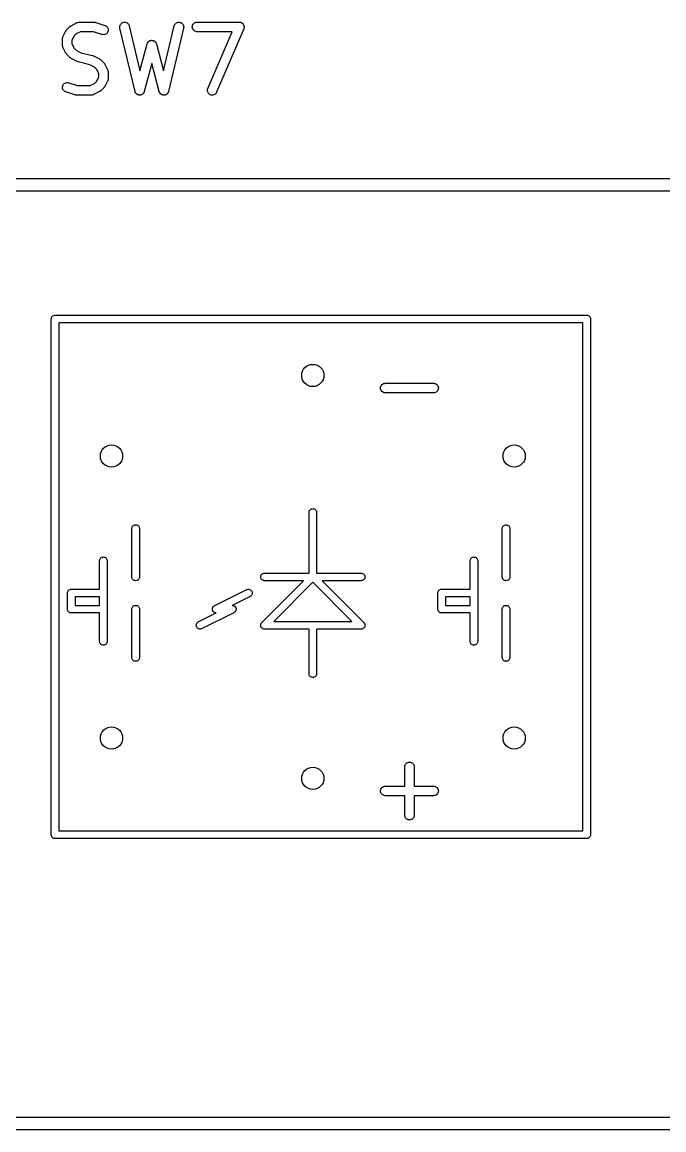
# Model space of a CAD drawing. Extents: x 17 to 176, y -177 to -9.
# Drawn here: x 71.46 to 81.58, y -176.63 to -159.17 of the extents above; entities that cross this region are included whole.
import ezdxf

# ---------------------------------------------------------------- set-up
doc = ezdxf.new("R2010")
doc.units = 0
doc.layers.add('BLACK', color=7, linetype='CONTINUOUS')

msp = doc.modelspace()

# ---------------------------------------------------------------- linework, layer by layer
at = {"layer": 'BLACK', "linetype": 'CONTINUOUS'}
for p, q in [((72.2304, -159.229), (72.3256, -159.181)), ((72.3256, -159.181), (72.3265, -159.181)), ((72.3265, -159.181), (72.3286, -159.18)), ((72.3286, -159.18), (72.3306, -159.179)), ((72.3306, -159.179), (72.3355, -159.178)), ((72.3355, -159.178), (72.3403, -159.176)), ((72.3403, -159.176), (72.3425, -159.175)), ((72.3425, -159.175), (72.3446, -159.175)), ((72.3446, -159.175), (72.3497, -159.174)), ((72.3497, -159.174), (72.3547, -159.174)), ((72.3547, -159.174), (72.3569, -159.174)), ((72.3569, -159.174), (72.3591, -159.173)), ((72.3591, -159.173), (72.5972, -159.173)), ((72.5972, -159.173), (72.5983, -159.173)), ((72.5983, -159.173), (72.6025, -159.174)), ((72.6025, -159.174), (72.6067, -159.174)), ((72.6067, -159.174), (72.6097, -159.175)), ((72.6097, -159.175), (72.6128, -159.175)), ((72.6128, -159.175), (72.6168, -159.176)), ((72.6168, -159.176), (72.621, -159.177)), ((72.621, -159.177), (72.7638, -159.225)), ((73.01, -159.208), (73.0189, -159.197)), ((73.0189, -159.197), (73.03, -159.187)), ((73.03, -159.187), (73.0427, -159.18)), ((73.0427, -159.18), (73.0566, -159.175)), ((73.0566, -159.175), (73.0711, -159.173)), ((73.0711, -159.173), (73.0857, -159.174)), ((73.0857, -159.174), (73.0998, -159.178)), ((73.0998, -159.178), (73.113, -159.185)), ((73.113, -159.185), (73.1246, -159.194)), ((73.1246, -159.194), (73.1343, -159.205)), ((73.1343, -159.205), (73.1416, -159.217)), ((73.8628, -159.216), (73.8704, -159.204)), ((73.8704, -159.204), (73.8802, -159.193)), ((73.8802, -159.193), (73.8919, -159.184)), ((73.8919, -159.184), (73.9052, -159.178)), ((73.9052, -159.178), (73.9193, -159.174)), ((73.9193, -159.174), (73.934, -159.173)), ((73.934, -159.173), (73.9485, -159.176)), ((73.9485, -159.176), (73.9623, -159.18)), ((73.9623, -159.18), (73.9749, -159.188)), ((73.9749, -159.188), (73.9858, -159.198)), ((73.9858, -159.198), (73.9946, -159.209)), ((74.1471, -159.219), (74.1541, -159.206)), ((74.1541, -159.206), (74.1634, -159.195)), ((74.1634, -159.195), (74.1748, -159.186)), ((74.1748, -159.186), (74.1877, -159.179)), ((74.1877, -159.179), (74.2017, -159.175)), ((74.2017, -159.175), (74.2163, -159.173)), ((74.2163, -159.173), (74.883, -159.173)), ((74.883, -159.173), (74.884, -159.173)), ((74.884, -159.173), (74.8843, -159.173)), ((74.8843, -159.173), (74.8845, -159.173)), ((74.8845, -159.173), (74.8916, -159.174)), ((74.8916, -159.174), (74.8985, -159.175)), ((74.8985, -159.175), (74.8988, -159.175)), ((74.8988, -159.175), (74.8991, -159.175)), ((74.8991, -159.175), (74.9059, -159.177)), ((74.9059, -159.177), (74.9125, -159.179)), ((74.9125, -159.179), (74.9127, -159.18)), ((74.9127, -159.18), (74.913, -159.18)), ((74.913, -159.18), (74.9191, -159.183)), ((74.9191, -159.183), (74.9253, -159.186)), ((74.9253, -159.186), (74.9255, -159.187)), ((74.9255, -159.187), (74.9258, -159.187)), ((74.9258, -159.187), (74.9311, -159.191)), ((74.9311, -159.191), (74.9365, -159.196)), ((74.9365, -159.196), (74.9367, -159.196)), ((74.9367, -159.196), (74.9369, -159.196)), ((74.9369, -159.196), (74.9413, -159.202)), ((74.9413, -159.202), (74.9457, -159.207)), ((74.9457, -159.207), (74.9458, -159.208)), ((72.1016, -159.405), (72.1492, -159.31)), ((72.1492, -159.31), (72.1497, -159.309)), ((72.1497, -159.309), (72.152, -159.306)), ((72.152, -159.306), (72.154, -159.302)), ((72.154, -159.302), (72.1559, -159.299)), ((72.1559, -159.299), (72.1576, -159.297)), ((72.1576, -159.297), (72.1606, -159.294)), ((72.1606, -159.294), (72.1633, -159.291)), ((72.1633, -159.291), (72.2109, -159.243)), ((72.2109, -159.243), (72.2116, -159.242)), ((72.2116, -159.242), (72.2149, -159.24)), ((72.2149, -159.24), (72.218, -159.237)), ((72.218, -159.237), (72.2206, -159.235)), ((72.2206, -159.235), (72.2231, -159.233)), ((72.2231, -159.233), (72.2268, -159.231)), ((72.2268, -159.231), (72.2304, -159.229)), ((72.3083, -159.358), (72.2779, -159.388)), ((72.3768, -159.323), (72.3083, -159.358)), ((72.5851, -159.323), (72.3768, -159.323)), ((72.7164, -159.367), (72.5851, -159.323)), ((72.7306, -159.37), (72.7164, -159.367)), ((72.7453, -159.371), (72.7306, -159.37)), ((72.7597, -159.368), (72.7453, -159.371)), ((72.7734, -159.363), (72.7597, -159.368)), ((72.7638, -159.225), (72.7648, -159.225)), ((72.7648, -159.225), (72.7781, -159.231)), ((72.7858, -159.355), (72.7734, -159.363)), ((72.7781, -159.231), (72.7899, -159.24)), ((72.7965, -159.345), (72.7858, -159.355)), ((72.7899, -159.24), (72.7999, -159.251)), ((72.805, -159.334), (72.7965, -159.345)), ((72.7999, -159.251), (72.8075, -159.263)), ((72.8111, -159.32), (72.805, -159.334)), ((72.8075, -159.263), (72.8126, -159.277)), ((72.8144, -159.306), (72.8111, -159.32)), ((72.8126, -159.277), (72.8149, -159.291)), ((72.8149, -159.291), (72.8144, -159.306)), ((72.9984, -159.25), (72.9995, -159.236)), ((73.0002, -159.265), (72.9984, -159.25)), ((72.9995, -159.236), (73.0034, -159.221)), ((73.0005, -159.266), (73.0002, -159.265)), ((73.2386, -160.266), (73.0005, -159.266)), ((73.0034, -159.221), (73.01, -159.208)), ((73.1416, -159.217), (73.1464, -159.231)), ((73.1464, -159.231), (73.3156, -159.942)), ((73.6884, -159.942), (73.8576, -159.231)), ((74.0035, -159.266), (73.7654, -160.266)), ((73.8576, -159.231), (73.8579, -159.23)), ((73.8579, -159.23), (73.8628, -159.216)), ((73.9946, -159.209), (74.001, -159.222)), ((74.001, -159.222), (74.0046, -159.237)), ((74.0055, -159.251), (74.0035, -159.266)), ((74.0046, -159.237), (74.0055, -159.251)), ((74.1413, -159.248), (74.1428, -159.233)), ((74.1426, -159.262), (74.1413, -159.248)), ((74.1467, -159.276), (74.1426, -159.262)), ((74.1428, -159.233), (74.1471, -159.219)), ((74.1535, -159.289), (74.1467, -159.276)), ((74.1627, -159.301), (74.1535, -159.289)), ((74.1739, -159.31), (74.1627, -159.301)), ((74.1867, -159.317), (74.1739, -159.31)), ((74.2007, -159.322), (74.1867, -159.317)), ((74.2152, -159.323), (74.2007, -159.322)), ((74.2163, -159.323), (74.2152, -159.323)), ((74.7692, -159.323), (74.2163, -159.323)), ((74.3854, -160.219), (74.7692, -159.323)), ((74.9519, -159.278), (74.5233, -160.278)), ((74.9458, -159.208), (74.946, -159.208)), ((74.946, -159.208), (74.9493, -159.214)), ((74.9493, -159.214), (74.9525, -159.22)), ((74.952, -159.278), (74.9519, -159.278)), ((74.9521, -159.277), (74.952, -159.278)), ((74.9542, -159.271), (74.9521, -159.277)), ((74.9525, -159.22), (74.9526, -159.221)), ((74.9526, -159.221), (74.9527, -159.221)), ((74.9527, -159.221), (74.9546, -159.228)), ((74.9563, -159.264), (74.9542, -159.271)), ((74.9546, -159.228), (74.9566, -159.234)), ((74.9564, -159.263), (74.9563, -159.264)), ((74.9563, -159.264), (74.9563, -159.264)), ((74.9572, -159.257), (74.9564, -159.263)), ((74.9566, -159.234), (74.9566, -159.235)), ((74.9566, -159.235), (74.9567, -159.235)), ((74.9567, -159.235), (74.9573, -159.242)), ((74.9579, -159.249), (74.9572, -159.257)), ((74.9573, -159.242), (74.9579, -159.249)), ((74.9579, -159.249), (74.9579, -159.249)), ((74.9579, -159.249), (74.9579, -159.249)), ((72.0937, -159.438), (72.0939, -159.436)), ((72.0937, -159.439), (72.0937, -159.438)), ((72.0937, -159.534), (72.0937, -159.439)), ((72.0939, -159.536), (72.0937, -159.534)), ((72.0938, -159.538), (72.0939, -159.536)), ((72.0946, -159.544), (72.0938, -159.538)), ((72.0939, -159.433), (72.0947, -159.428)), ((72.0939, -159.436), (72.0939, -159.433)), ((72.0951, -159.549), (72.0946, -159.544)), ((72.0947, -159.428), (72.0953, -159.423)), ((72.0957, -159.551), (72.0951, -159.549)), ((72.0953, -159.423), (72.096, -159.421)), ((72.0961, -159.553), (72.0957, -159.551)), ((72.096, -159.421), (72.0963, -159.419)), ((72.0978, -159.558), (72.0961, -159.553)), ((72.0963, -159.419), (72.0982, -159.414)), ((72.0982, -159.414), (72.0997, -159.409)), ((72.0997, -159.409), (72.1008, -159.407)), ((72.1008, -159.407), (72.1016, -159.405)), ((72.2779, -159.388), (72.2437, -159.457)), ((72.2437, -159.457), (72.2437, -159.516)), ((72.2437, -159.516), (72.2779, -159.585)), ((73.3156, -159.942), (73.4295, -159.515)), ((73.4295, -159.515), (73.4298, -159.514)), ((73.4298, -159.514), (73.4307, -159.511)), ((73.4307, -159.511), (73.4313, -159.509)), ((73.4313, -159.509), (73.4334, -159.505)), ((73.4334, -159.505), (73.4351, -159.5)), ((73.4351, -159.5), (73.4365, -159.498)), ((73.4365, -159.498), (73.4375, -159.496)), ((73.4375, -159.496), (73.4404, -159.492)), ((73.4404, -159.492), (73.443, -159.488)), ((73.443, -159.488), (73.4447, -159.486)), ((73.4447, -159.486), (73.4461, -159.484)), ((73.4461, -159.484), (73.4497, -159.481)), ((73.4497, -159.481), (73.4531, -159.477)), ((73.4531, -159.477), (73.4551, -159.476)), ((73.4551, -159.476), (73.4569, -159.474)), ((73.4569, -159.474), (73.4611, -159.472)), ((73.4611, -159.472), (73.4651, -159.469)), ((73.4651, -159.469), (73.4673, -159.468)), ((73.4673, -159.468), (73.4694, -159.467)), ((73.4694, -159.467), (73.474, -159.465)), ((73.474, -159.465), (73.4785, -159.463)), ((73.4785, -159.463), (73.4809, -159.462)), ((73.4809, -159.462), (73.4832, -159.461)), ((73.4832, -159.461), (73.488, -159.461)), ((73.488, -159.461), (73.4928, -159.46)), ((73.4928, -159.46), (73.4952, -159.46)), ((73.4952, -159.46), (73.4976, -159.459)), ((73.4976, -159.459), (73.5025, -159.459)), ((73.5025, -159.459), (73.5074, -159.459)), ((73.5074, -159.459), (73.5098, -159.46)), ((73.5098, -159.46), (73.5123, -159.46)), ((73.5123, -159.46), (73.517, -159.461)), ((73.517, -159.461), (73.5218, -159.462)), ((73.5218, -159.462), (73.5241, -159.463)), ((73.5241, -159.463), (73.5265, -159.463)), ((73.5265, -159.463), (73.5309, -159.465)), ((73.5309, -159.465), (73.5355, -159.467)), ((73.5355, -159.467), (73.5376, -159.468)), ((73.5376, -159.468), (73.5398, -159.469)), ((73.5398, -159.469), (73.5438, -159.472)), ((73.5438, -159.472), (73.5479, -159.475)), ((73.5479, -159.475), (73.5497, -159.476)), ((73.5497, -159.476), (73.5517, -159.478)), ((73.5517, -159.478), (73.555, -159.481)), ((73.555, -159.481), (73.5585, -159.485)), ((73.5585, -159.485), (73.56, -159.487)), ((73.56, -159.487), (73.5616, -159.489)), ((73.5616, -159.489), (73.5642, -159.493)), ((73.5642, -159.493), (73.567, -159.497)), ((73.567, -159.497), (73.568, -159.499)), ((73.568, -159.499), (73.5693, -159.501)), ((73.5693, -159.501), (73.571, -159.506)), ((73.571, -159.506), (73.5731, -159.51)), ((73.5731, -159.51), (73.5736, -159.512)), ((73.5736, -159.512), (73.5745, -159.515)), ((73.5745, -159.515), (73.6884, -159.942)), ((72.0993, -159.563), (72.0978, -159.558)), ((72.1004, -159.565), (72.0993, -159.563)), ((72.1011, -159.567), (72.1004, -159.565)), ((72.1016, -159.568), (72.1011, -159.567)), ((72.1492, -159.663), (72.1016, -159.568)), ((72.1514, -159.666), (72.1492, -159.663)), ((72.1534, -159.67), (72.1514, -159.666)), ((72.1553, -159.673), (72.1534, -159.67)), ((72.157, -159.675), (72.1553, -159.673)), ((72.1599, -159.678), (72.157, -159.675)), ((72.1625, -159.682), (72.1599, -159.678)), ((72.1633, -159.682), (72.1625, -159.682)), ((72.2109, -159.73), (72.1633, -159.682)), ((72.2141, -159.733), (72.2109, -159.73)), ((72.2779, -159.585), (72.3083, -159.615)), ((72.3083, -159.615), (72.3853, -159.654)), ((72.3853, -159.654), (72.5678, -159.699)), ((72.5678, -159.699), (72.5688, -159.7)), ((72.5688, -159.7), (72.5691, -159.7)), ((72.5691, -159.7), (72.5695, -159.7)), ((72.5695, -159.7), (72.576, -159.702)), ((72.576, -159.702), (72.5825, -159.705)), ((72.5825, -159.705), (72.5828, -159.705)), ((72.5828, -159.705), (72.5832, -159.705)), ((72.5832, -159.705), (72.6784, -159.753)), ((72.2171, -159.736), (72.2141, -159.733)), ((72.2198, -159.737), (72.2171, -159.736)), ((72.2222, -159.739), (72.2198, -159.737)), ((72.2259, -159.741), (72.2222, -159.739)), ((72.2294, -159.744), (72.2259, -159.741)), ((72.2304, -159.744), (72.2294, -159.744)), ((72.3256, -159.792), (72.2304, -159.744)), ((72.3259, -159.792), (72.3256, -159.792)), ((72.3262, -159.792), (72.3259, -159.792)), ((72.3327, -159.794), (72.3262, -159.792)), ((72.3393, -159.797), (72.3327, -159.794)), ((72.3396, -159.797), (72.3393, -159.797)), ((72.3399, -159.797), (72.3396, -159.797)), ((72.341, -159.797), (72.3399, -159.797)), ((72.5234, -159.843), (72.341, -159.797)), ((72.6004, -159.881), (72.5234, -159.843)), ((72.6308, -159.912), (72.6004, -159.881)), ((72.6784, -159.753), (72.6793, -159.753)), ((72.6793, -159.753), (72.6829, -159.755)), ((72.6829, -159.755), (72.6866, -159.757)), ((72.6866, -159.757), (72.689, -159.759)), ((72.689, -159.759), (72.6916, -159.761)), ((72.6916, -159.761), (72.6946, -159.764)), ((72.6946, -159.764), (72.6979, -159.767)), ((72.6979, -159.767), (72.7455, -159.814)), ((72.7455, -159.814), (72.7462, -159.815)), ((72.7462, -159.815), (72.7489, -159.818)), ((72.7489, -159.818), (72.7518, -159.821)), ((72.7518, -159.821), (72.7534, -159.824)), ((72.7534, -159.824), (72.7554, -159.827)), ((72.7554, -159.827), (72.7573, -159.83)), ((72.7573, -159.83), (72.7596, -159.834)), ((72.7596, -159.834), (72.8072, -159.929)), ((73.502, -159.825), (73.384, -160.268)), ((73.62, -160.268), (73.502, -159.825)), ((72.6651, -159.98), (72.6308, -159.912)), ((72.6308, -160.109), (72.6651, -160.04)), ((72.6651, -160.04), (72.6651, -159.98)), ((72.8072, -159.929), (72.8076, -159.93)), ((72.8076, -159.93), (72.8084, -159.932)), ((72.8084, -159.932), (72.8094, -159.934)), ((72.8094, -159.934), (72.8109, -159.939)), ((72.8124, -160.078), (72.8106, -160.083)), ((72.8109, -159.939), (72.8127, -159.944)), ((72.8128, -160.076), (72.8124, -160.078)), ((72.8127, -159.944), (72.813, -159.946)), ((72.8135, -160.073), (72.8128, -160.076)), ((72.813, -159.946), (72.8137, -159.948)), ((72.814, -160.068), (72.8135, -160.073)), ((72.8137, -159.948), (72.8142, -159.953)), ((72.8149, -160.063), (72.814, -160.068)), ((72.8142, -159.953), (72.815, -159.958)), ((72.8151, -160.059), (72.8148, -160.061)), ((72.8148, -160.061), (72.8149, -160.063)), ((72.815, -159.958), (72.8149, -159.96)), ((72.8149, -159.96), (72.8151, -159.963)), ((72.8151, -159.963), (72.8151, -160.058)), ((72.8151, -160.058), (72.8151, -160.059)), ((72.0938, -160.205), (72.0943, -160.191)), ((72.0961, -160.22), (72.0938, -160.205)), ((72.0943, -160.191), (72.0977, -160.177)), ((72.1012, -160.234), (72.0961, -160.22)), ((72.0977, -160.177), (72.1037, -160.163)), ((72.1089, -160.246), (72.1012, -160.234)), ((72.1037, -160.163), (72.1123, -160.151)), ((72.1188, -160.257), (72.1089, -160.246)), ((72.1123, -160.151), (72.1229, -160.141)), ((72.1229, -160.141), (72.1354, -160.134)), ((72.1354, -160.134), (72.149, -160.128)), ((72.149, -160.128), (72.1635, -160.126)), ((72.1635, -160.126), (72.1781, -160.126)), ((72.1781, -160.126), (72.1924, -160.13)), ((72.1924, -160.13), (72.3237, -160.173)), ((72.3237, -160.173), (72.5319, -160.173)), ((72.5319, -160.173), (72.6004, -160.139)), ((72.6004, -160.139), (72.6308, -160.109)), ((72.6971, -160.255), (72.6939, -160.257)), ((72.6979, -160.254), (72.6971, -160.255)), ((72.7455, -160.206), (72.6979, -160.254)), ((72.7482, -160.203), (72.7455, -160.206)), ((72.7511, -160.2), (72.7482, -160.203)), ((72.7528, -160.197), (72.7511, -160.2)), ((72.7548, -160.195), (72.7528, -160.197)), ((72.7568, -160.191), (72.7548, -160.195)), ((72.7591, -160.188), (72.7568, -160.191)), ((72.7596, -160.187), (72.7591, -160.188)), ((72.8072, -160.091), (72.7596, -160.187)), ((72.808, -160.089), (72.8072, -160.091)), ((72.809, -160.087), (72.808, -160.089)), ((72.8106, -160.083), (72.809, -160.087)), ((74.3794, -160.247), (74.381, -160.233)), ((74.3806, -160.262), (74.3794, -160.247)), ((74.381, -160.233), (74.3854, -160.219)), ((72.1307, -160.265), (72.1188, -160.257)), ((72.144, -160.272), (72.1307, -160.265)), ((72.1449, -160.272), (72.144, -160.272)), ((72.2878, -160.32), (72.1449, -160.272)), ((72.2919, -160.32), (72.2878, -160.32)), ((72.2959, -160.322), (72.2919, -160.32)), ((72.299, -160.322), (72.2959, -160.322)), ((72.3021, -160.323), (72.299, -160.322)), ((72.3063, -160.323), (72.3021, -160.323)), ((72.3105, -160.323), (72.3063, -160.323)), ((72.3115, -160.323), (72.3105, -160.323)), ((72.5496, -160.323), (72.3115, -160.323)), ((72.5518, -160.323), (72.5496, -160.323)), ((72.554, -160.323), (72.5518, -160.323)), ((72.5591, -160.322), (72.554, -160.323)), ((72.5642, -160.322), (72.5591, -160.322)), ((72.5663, -160.321), (72.5642, -160.322)), ((72.5685, -160.321), (72.5663, -160.321)), ((72.5733, -160.319), (72.5685, -160.321)), ((72.5782, -160.318), (72.5733, -160.319)), ((72.5801, -160.317), (72.5782, -160.318)), ((72.5822, -160.316), (72.5801, -160.317)), ((72.5832, -160.315), (72.5822, -160.316)), ((72.6784, -160.268), (72.5832, -160.315)), ((72.682, -160.266), (72.6784, -160.268)), ((72.6857, -160.264), (72.682, -160.266)), ((72.6881, -160.262), (72.6857, -160.264)), ((72.6908, -160.26), (72.6881, -160.262)), ((72.6939, -160.257), (72.6908, -160.26)), ((73.2397, -160.269), (73.2386, -160.266)), ((73.2405, -160.272), (73.2397, -160.269)), ((73.2421, -160.276), (73.2405, -160.272)), ((73.2433, -160.28), (73.2421, -160.276)), ((73.2451, -160.283), (73.2433, -160.28)), ((73.2465, -160.286), (73.2451, -160.283)), ((73.2487, -160.289), (73.2465, -160.286)), ((73.2507, -160.292), (73.2487, -160.289)), ((73.253, -160.295), (73.2507, -160.292)), ((73.255, -160.298), (73.253, -160.295)), ((73.2578, -160.3), (73.255, -160.298)), ((73.2604, -160.303), (73.2578, -160.3)), ((73.2631, -160.305), (73.2604, -160.303)), ((73.2656, -160.308), (73.2631, -160.305)), ((73.2689, -160.31), (73.2656, -160.308)), ((73.272, -160.312), (73.2689, -160.31)), ((73.2751, -160.314), (73.272, -160.312)), ((73.278, -160.315), (73.2751, -160.314)), ((73.2816, -160.317), (73.278, -160.315)), ((73.2851, -160.319), (73.2816, -160.317)), ((73.2885, -160.319), (73.2851, -160.319)), ((73.2917, -160.321), (73.2885, -160.319)), ((73.2955, -160.321), (73.2917, -160.321)), ((73.2993, -160.322), (73.2955, -160.321)), ((73.3027, -160.323), (73.2993, -160.322)), ((73.3061, -160.323), (73.3027, -160.323)), ((73.31, -160.323), (73.3061, -160.323)), ((73.3139, -160.323), (73.31, -160.323)), ((73.3173, -160.323), (73.3139, -160.323)), ((73.3208, -160.323), (73.3173, -160.323)), ((73.3245, -160.322), (73.3208, -160.323)), ((73.3284, -160.321), (73.3245, -160.322)), ((73.3317, -160.32), (73.3284, -160.321)), ((73.335, -160.32), (73.3317, -160.32)), ((73.3386, -160.318), (73.335, -160.32)), ((73.3423, -160.317), (73.3386, -160.318)), ((73.3453, -160.315), (73.3423, -160.317)), ((73.3484, -160.314), (73.3453, -160.315)), ((73.3516, -160.311), (73.3484, -160.314)), ((73.355, -160.31), (73.3516, -160.311)), ((73.3576, -160.307), (73.355, -160.31)), ((73.3604, -160.305), (73.3576, -160.307)), ((73.3631, -160.302), (73.3604, -160.305)), ((73.366, -160.3), (73.3631, -160.302)), ((73.3681, -160.297), (73.366, -160.3)), ((73.3705, -160.295), (73.3681, -160.297)), ((73.3726, -160.291), (73.3705, -160.295)), ((73.375, -160.288), (73.3726, -160.291)), ((73.3765, -160.285), (73.375, -160.288)), ((73.3784, -160.282), (73.3765, -160.285)), ((73.3798, -160.279), (73.3784, -160.282)), ((73.3815, -160.275), (73.3798, -160.279)), ((73.3825, -160.272), (73.3815, -160.275)), ((73.3837, -160.269), (73.3825, -160.272)), ((73.384, -160.268), (73.3837, -160.269)), ((73.6212, -160.271), (73.62, -160.268)), ((73.6221, -160.274), (73.6212, -160.271)), ((73.6238, -160.278), (73.6221, -160.274)), ((73.6251, -160.281), (73.6238, -160.278)), ((73.627, -160.284), (73.6251, -160.281)), ((73.6285, -160.287), (73.627, -160.284)), ((73.6308, -160.291), (73.6285, -160.287)), ((73.6328, -160.294), (73.6308, -160.291)), ((73.6352, -160.296), (73.6328, -160.294)), ((73.6373, -160.299), (73.6352, -160.296)), ((73.6402, -160.302), (73.6373, -160.299)), ((73.6428, -160.305), (73.6402, -160.302)), ((73.6456, -160.307), (73.6428, -160.305)), ((73.6482, -160.309), (73.6456, -160.307)), ((73.6515, -160.311), (73.6482, -160.309)), ((73.6547, -160.313), (73.6515, -160.311)), ((73.6578, -160.315), (73.6547, -160.313)), ((73.6608, -160.316), (73.6578, -160.315)), ((73.6644, -160.318), (73.6608, -160.316)), ((73.668, -160.319), (73.6644, -160.318)), ((73.6713, -160.32), (73.668, -160.319)), ((73.6746, -160.321), (73.6713, -160.32)), ((73.6784, -160.322), (73.6746, -160.321)), ((73.6822, -160.323), (73.6784, -160.322)), ((73.6857, -160.323), (73.6822, -160.323)), ((73.6891, -160.323), (73.6857, -160.323)), ((73.693, -160.323), (73.6891, -160.323)), ((73.6968, -160.323), (73.693, -160.323)), ((73.7002, -160.323), (73.6968, -160.323)), ((73.7037, -160.323), (73.7002, -160.323)), ((73.7075, -160.322), (73.7037, -160.323)), ((73.7113, -160.321), (73.7075, -160.322)), ((73.7146, -160.32), (73.7113, -160.321)), ((73.7179, -160.319), (73.7146, -160.32)), ((73.7214, -160.317), (73.7179, -160.319)), ((73.725, -160.316), (73.7214, -160.317)), ((73.728, -160.314), (73.725, -160.316)), ((73.7311, -160.313), (73.728, -160.314)), ((73.7342, -160.31), (73.7311, -160.313)), ((73.7375, -160.308), (73.7342, -160.31)), ((73.7401, -160.306), (73.7375, -160.308)), ((73.7429, -160.304), (73.7401, -160.306)), ((73.7455, -160.301), (73.7429, -160.304)), ((73.7483, -160.298), (73.7455, -160.301)), ((73.7504, -160.296), (73.7483, -160.298)), ((73.7527, -160.293), (73.7504, -160.296)), ((73.7547, -160.29), (73.7527, -160.293)), ((73.757, -160.287), (73.7547, -160.29)), ((73.7585, -160.283), (73.757, -160.287)), ((73.7602, -160.281), (73.7585, -160.283)), ((73.7615, -160.277), (73.7602, -160.281)), ((73.7632, -160.273), (73.7615, -160.277)), ((73.764, -160.27), (73.7632, -160.273)), ((73.7652, -160.267), (73.764, -160.27)), ((73.7654, -160.266), (73.7652, -160.267)), ((74.3846, -160.276), (74.3806, -160.262)), ((74.3913, -160.289), (74.3846, -160.276)), ((74.4004, -160.3), (74.3913, -160.289)), ((74.4116, -160.31), (74.4004, -160.3)), ((74.4244, -160.317), (74.4116, -160.31)), ((74.4383, -160.322), (74.4244, -160.317)), ((74.4528, -160.323), (74.4383, -160.322)), ((74.4674, -160.322), (74.4528, -160.323)), ((74.4815, -160.318), (74.4674, -160.322)), ((74.4946, -160.312), (74.4815, -160.318)), ((74.5061, -160.303), (74.4946, -160.312)), ((74.5157, -160.292), (74.5061, -160.303)), ((74.5229, -160.279), (74.5157, -160.292)), ((74.5233, -160.278), (74.5229, -160.279)), ((50.6066, -161.635), (142.182, -161.635)), ((142.187, -161.834), (50.5992, -161.834)), ((71.9177, -163.852), (71.9189, -163.84)), ((71.918, -163.855), (71.9177, -163.852)), ((71.918, -171.977), (71.918, -163.855)), ((71.9189, -163.84), (71.9223, -163.829)), ((71.9223, -163.829), (71.9279, -163.819)), ((71.9279, -163.819), (71.9354, -163.809)), ((71.9354, -163.809), (71.9445, -163.802)), ((71.9445, -163.802), (71.9549, -163.796)), ((71.9549, -163.796), (71.9662, -163.793)), ((71.9662, -163.793), (71.9751, -163.792)), ((71.9751, -163.792), (71.9751, -163.792)), ((71.9751, -163.792), (71.978, -163.792)), ((71.978, -163.792), (71.9809, -163.792)), ((71.9809, -163.792), (80.3571, -163.792)), ((80.3, -163.912), (72.038, -163.912)), ((72.038, -163.912), (72.038, -171.92)), ((80.3, -171.92), (80.3, -163.912)), ((80.3571, -163.792), (80.36, -163.792)), ((80.36, -163.792), (80.3629, -163.792)), ((80.3629, -163.792), (80.3629, -163.792)), ((80.3629, -163.792), (80.3718, -163.793)), ((80.3718, -163.793), (80.3831, -163.796)), ((80.3831, -163.796), (80.3935, -163.802)), ((80.3935, -163.802), (80.4026, -163.809)), ((80.4026, -163.809), (80.4101, -163.819)), ((80.4101, -163.819), (80.4157, -163.829)), ((80.4157, -163.829), (80.4191, -163.84)), ((80.4191, -163.84), (80.4203, -163.852)), ((80.4203, -163.852), (80.42, -163.855)), ((80.42, -163.855), (80.42, -171.977)), ((77.11, -164.939), (77.1116, -164.924)), ((77.1114, -164.953), (77.11, -164.939)), ((77.1155, -164.968), (77.1114, -164.953)), ((77.1116, -164.924), (77.1159, -164.91)), ((77.1223, -164.98), (77.1155, -164.968)), ((77.1159, -164.91), (77.1229, -164.897)), ((77.1229, -164.897), (77.1322, -164.886)), ((77.1322, -164.886), (77.1435, -164.877)), ((77.1435, -164.877), (77.1565, -164.87)), ((77.1565, -164.87), (77.1705, -164.866)), ((77.1705, -164.866), (77.185, -164.864)), ((77.185, -164.864), (77.947, -164.864)), ((77.947, -164.864), (77.948, -164.864)), ((77.948, -164.864), (77.9625, -164.866)), ((77.9625, -164.866), (77.9765, -164.87)), ((77.9765, -164.87), (77.9893, -164.878)), ((77.9893, -164.878), (78.0005, -164.887)), ((78.0005, -164.887), (78.0097, -164.898)), ((78.0161, -164.968), (78.0091, -164.981)), ((78.0097, -164.898), (78.0165, -164.911)), ((78.0204, -164.955), (78.0161, -164.968)), ((78.0165, -164.911), (78.0206, -164.925)), ((78.0219, -164.94), (78.0204, -164.955)), ((78.0206, -164.925), (78.0219, -164.94)), ((77.1315, -164.992), (77.1223, -164.98)), ((77.1427, -165.001), (77.1315, -164.992)), ((77.1555, -165.008), (77.1427, -165.001)), ((77.1695, -165.013), (77.1555, -165.008)), ((77.184, -165.014), (77.1695, -165.013)), ((77.185, -165.014), (77.184, -165.014)), ((77.947, -165.014), (77.185, -165.014)), ((77.9615, -165.013), (77.947, -165.014)), ((77.9755, -165.009), (77.9615, -165.013)), ((77.9885, -165.002), (77.9755, -165.009)), ((77.9998, -164.993), (77.9885, -165.002)), ((78.0091, -164.981), (77.9998, -164.993)), ((75.982, -166.897), (75.9829, -166.888)), ((75.9829, -166.888), (75.9863, -166.877)), ((75.9863, -166.877), (75.9919, -166.867)), ((75.9919, -166.867), (75.9994, -166.857)), ((75.9994, -166.857), (76.0085, -166.85)), ((76.0085, -166.85), (76.0189, -166.844)), ((76.0189, -166.844), (76.0302, -166.841)), ((76.0302, -166.841), (76.042, -166.84)), ((76.042, -166.84), (76.0538, -166.841)), ((76.0538, -166.841), (76.0651, -166.844)), ((76.0651, -166.844), (76.0755, -166.85)), ((76.0755, -166.85), (76.0846, -166.857)), ((76.0846, -166.857), (76.0921, -166.867)), ((76.0921, -166.867), (76.0977, -166.877)), ((76.0977, -166.877), (76.1011, -166.888)), ((76.1011, -166.888), (76.102, -166.897)), ((75.982, -167.856), (75.982, -166.897)), ((76.102, -166.897), (76.102, -167.856)), ((73.188, -167.151), (73.1889, -167.142)), ((73.188, -167.919), (73.188, -167.151)), ((73.1889, -167.142), (73.1923, -167.131)), ((73.1923, -167.131), (73.1979, -167.121)), ((73.1979, -167.121), (73.2054, -167.111)), ((73.2054, -167.111), (73.2145, -167.104)), ((73.2145, -167.104), (73.2249, -167.098)), ((73.2249, -167.098), (73.2362, -167.095)), ((73.2362, -167.095), (73.248, -167.094)), ((73.248, -167.094), (73.2598, -167.095)), ((73.2598, -167.095), (73.2711, -167.098)), ((73.2711, -167.098), (73.2815, -167.104)), ((73.2815, -167.104), (73.2906, -167.111)), ((73.2906, -167.111), (73.2981, -167.121)), ((73.2981, -167.121), (73.3037, -167.131)), ((73.3037, -167.131), (73.3071, -167.142)), ((73.3071, -167.142), (73.308, -167.151)), ((73.308, -167.151), (73.308, -167.919)), ((79.03, -167.151), (79.0309, -167.142)), ((79.03, -167.919), (79.03, -167.151)), ((79.0309, -167.142), (79.0343, -167.131)), ((79.0343, -167.131), (79.0399, -167.121)), ((79.0399, -167.121), (79.0474, -167.111)), ((79.0474, -167.111), (79.0565, -167.104)), ((79.0565, -167.104), (79.0669, -167.098)), ((79.0669, -167.098), (79.0782, -167.095)), ((79.0782, -167.095), (79.09, -167.094)), ((79.09, -167.094), (79.1018, -167.095)), ((79.1018, -167.095), (79.1131, -167.098)), ((79.1131, -167.098), (79.1235, -167.104)), ((79.1235, -167.104), (79.1326, -167.111)), ((79.1326, -167.111), (79.1401, -167.121)), ((79.1401, -167.121), (79.1457, -167.131)), ((79.1457, -167.131), (79.1491, -167.142)), ((79.1491, -167.142), (79.15, -167.151)), ((79.15, -167.151), (79.15, -167.919)), ((72.68, -167.659), (72.6809, -167.65)), ((72.68, -168.11), (72.68, -167.659)), ((72.6809, -167.65), (72.6843, -167.639)), ((72.6843, -167.639), (72.6899, -167.629)), ((72.6899, -167.629), (72.6974, -167.619)), ((72.6974, -167.619), (72.7065, -167.612)), ((72.7065, -167.612), (72.7169, -167.606)), ((72.7169, -167.606), (72.7282, -167.603)), ((72.7282, -167.603), (72.74, -167.602)), ((72.74, -167.602), (72.7518, -167.603)), ((72.7518, -167.603), (72.7631, -167.606)), ((72.7631, -167.606), (72.7735, -167.612)), ((72.7735, -167.612), (72.7826, -167.619)), ((72.7826, -167.619), (72.7901, -167.629)), ((72.7901, -167.629), (72.7957, -167.639)), ((72.7957, -167.639), (72.7991, -167.65)), ((72.7991, -167.65), (72.8, -167.659)), ((72.8, -167.659), (72.8, -168.167)), ((78.522, -167.659), (78.5229, -167.65)), ((78.522, -168.11), (78.522, -167.659)), ((78.5229, -167.65), (78.5263, -167.639)), ((78.5263, -167.639), (78.5319, -167.629)), ((78.5319, -167.629), (78.5394, -167.619)), ((78.5394, -167.619), (78.5485, -167.612)), ((78.5485, -167.612), (78.5589, -167.606)), ((78.5589, -167.606), (78.5702, -167.603)), ((78.5702, -167.603), (78.582, -167.602)), ((78.582, -167.602), (78.5938, -167.603)), ((78.5938, -167.603), (78.6051, -167.606)), ((78.6051, -167.606), (78.6155, -167.612)), ((78.6155, -167.612), (78.6246, -167.619)), ((78.6246, -167.619), (78.6321, -167.629)), ((78.6321, -167.629), (78.6377, -167.639)), ((78.6377, -167.639), (78.6411, -167.65)), ((78.6411, -167.65), (78.642, -167.659)), ((78.642, -167.659), (78.642, -168.167)), ((73.1889, -167.928), (73.188, -167.919)), ((73.1923, -167.939), (73.1889, -167.928)), ((73.3071, -167.928), (73.3037, -167.939)), ((73.308, -167.919), (73.3071, -167.928)), ((75.2197, -167.916), (75.2209, -167.904)), ((75.2209, -167.928), (75.2197, -167.916)), ((75.2209, -167.904), (75.2243, -167.893)), ((75.2243, -167.939), (75.2209, -167.928)), ((75.2243, -167.893), (75.2299, -167.883)), ((75.2299, -167.883), (75.2374, -167.873)), ((75.2374, -167.873), (75.2465, -167.866)), ((75.2465, -167.866), (75.2569, -167.86)), ((75.2569, -167.86), (75.2682, -167.857)), ((75.2682, -167.857), (75.2771, -167.856)), ((75.2771, -167.856), (75.982, -167.856)), ((76.102, -167.856), (76.8069, -167.856)), ((76.8069, -167.856), (76.8158, -167.857)), ((76.8158, -167.857), (76.8271, -167.86)), ((76.8271, -167.86), (76.8375, -167.866)), ((76.8375, -167.866), (76.8466, -167.873)), ((76.8466, -167.873), (76.8541, -167.883)), ((76.8541, -167.883), (76.8597, -167.893)), ((76.8597, -167.893), (76.8631, -167.904)), ((76.8631, -167.928), (76.8597, -167.939)), ((76.8631, -167.904), (76.8643, -167.916)), ((76.8643, -167.916), (76.8631, -167.928)), ((79.0309, -167.928), (79.03, -167.919)), ((79.0343, -167.939), (79.0309, -167.928)), ((79.1491, -167.928), (79.1457, -167.939)), ((79.15, -167.919), (79.1491, -167.928)), ((72.2202, -168.111), (72.2291, -168.11)), ((72.2291, -168.11), (72.2291, -168.11)), ((72.2291, -168.11), (72.232, -168.11)), ((72.232, -168.11), (72.2349, -168.11)), ((72.2349, -168.11), (72.68, -168.11)), ((73.1979, -167.949), (73.1923, -167.939)), ((73.2054, -167.959), (73.1979, -167.949)), ((73.2145, -167.966), (73.2054, -167.959)), ((73.2249, -167.972), (73.2145, -167.966)), ((73.2362, -167.975), (73.2249, -167.972)), ((73.248, -167.976), (73.2362, -167.975)), ((73.2598, -167.975), (73.248, -167.976)), ((73.2711, -167.972), (73.2598, -167.975)), ((73.2815, -167.966), (73.2711, -167.972)), ((73.2906, -167.959), (73.2815, -167.966)), ((73.2981, -167.949), (73.2906, -167.959)), ((73.3037, -167.939), (73.2981, -167.949)), ((75.0101, -168.112), (75.0217, -168.11)), ((75.0217, -168.11), (75.0335, -168.11)), ((75.0335, -168.11), (75.0451, -168.113)), ((75.2299, -167.949), (75.2243, -167.939)), ((75.2374, -167.959), (75.2299, -167.949)), ((75.2465, -167.966), (75.2374, -167.959)), ((75.2397, -168.633), (75.8971, -167.976)), ((75.2569, -167.972), (75.2465, -167.966)), ((75.2682, -167.975), (75.2569, -167.972)), ((75.2771, -167.976), (75.2682, -167.975)), ((75.8971, -167.976), (75.2771, -167.976)), ((76.042, -168.001), (75.4249, -168.618)), ((76.6591, -168.618), (76.042, -168.001)), ((76.8069, -167.976), (76.1869, -167.976)), ((76.1869, -167.976), (76.8443, -168.633)), ((76.8158, -167.975), (76.8069, -167.976)), ((76.8271, -167.972), (76.8158, -167.975)), ((76.8375, -167.966), (76.8271, -167.972)), ((76.8466, -167.959), (76.8375, -167.966)), ((76.8541, -167.949), (76.8466, -167.959)), ((76.8597, -167.939), (76.8541, -167.949)), ((78.0622, -168.111), (78.0711, -168.11)), ((78.0711, -168.11), (78.0711, -168.11)), ((78.0711, -168.11), (78.074, -168.11)), ((78.074, -168.11), (78.0769, -168.11)), ((78.0769, -168.11), (78.522, -168.11)), ((79.0399, -167.949), (79.0343, -167.939)), ((79.0474, -167.959), (79.0399, -167.949)), ((79.0565, -167.966), (79.0474, -167.959)), ((79.0669, -167.972), (79.0565, -167.966)), ((79.0782, -167.975), (79.0669, -167.972)), ((79.09, -167.976), (79.0782, -167.975)), ((79.1018, -167.975), (79.09, -167.976)), ((79.1131, -167.972), (79.1018, -167.975)), ((79.1235, -167.966), (79.1131, -167.972)), ((79.1326, -167.959), (79.1235, -167.966)), ((79.1401, -167.949), (79.1326, -167.959)), ((79.1457, -167.939), (79.1401, -167.949)), ((72.1717, -168.17), (72.1729, -168.158)), ((72.172, -168.173), (72.1717, -168.17)), ((72.172, -168.421), (72.172, -168.173)), ((72.1729, -168.158), (72.1763, -168.147)), ((72.1763, -168.147), (72.1819, -168.137)), ((72.1819, -168.137), (72.1894, -168.127)), ((72.1894, -168.127), (72.1985, -168.12)), ((72.1985, -168.12), (72.2089, -168.114)), ((72.2089, -168.114), (72.2202, -168.111)), ((72.292, -168.23), (72.292, -168.364)), ((72.68, -168.23), (72.292, -168.23)), ((72.68, -168.364), (72.68, -168.23)), ((72.8, -168.167), (72.8003, -168.17)), ((72.8003, -168.17), (72.8, -168.173)), ((72.8, -168.173), (72.8, -168.421)), ((74.4957, -168.368), (75.0018, -168.115)), ((75.0555, -168.222), (74.7722, -168.364)), ((75.0018, -168.115), (75.0101, -168.112)), ((75.0451, -168.113), (75.0559, -168.118)), ((75.063, -168.218), (75.0555, -168.222)), ((75.0559, -168.118), (75.0655, -168.124)), ((75.0715, -168.21), (75.063, -168.218)), ((75.0655, -168.124), (75.0736, -168.133)), ((75.0784, -168.2), (75.0715, -168.21)), ((75.0736, -168.133), (75.0799, -168.143)), ((75.0832, -168.189), (75.0784, -168.2)), ((75.0799, -168.143), (75.0841, -168.154)), ((75.0858, -168.178), (75.0832, -168.189)), ((75.0841, -168.154), (75.0861, -168.166)), ((75.0861, -168.166), (75.0858, -168.178)), ((78.0137, -168.17), (78.0149, -168.158)), ((78.014, -168.173), (78.0137, -168.17)), ((78.014, -168.421), (78.014, -168.173)), ((78.0149, -168.158), (78.0183, -168.147)), ((78.0183, -168.147), (78.0239, -168.137)), ((78.0239, -168.137), (78.0314, -168.127)), ((78.0314, -168.127), (78.0405, -168.12)), ((78.0405, -168.12), (78.0509, -168.114)), ((78.0509, -168.114), (78.0622, -168.111)), ((78.134, -168.23), (78.134, -168.364)), ((78.522, -168.23), (78.134, -168.23)), ((78.522, -168.364), (78.522, -168.23)), ((78.642, -168.167), (78.6423, -168.17)), ((78.6423, -168.17), (78.642, -168.173)), ((78.642, -168.173), (78.642, -168.421)), ((72.1717, -168.424), (72.172, -168.421)), ((72.1729, -168.436), (72.1717, -168.424)), ((72.1763, -168.447), (72.1729, -168.436)), ((72.1819, -168.457), (72.1763, -168.447)), ((72.1894, -168.467), (72.1819, -168.457)), ((72.292, -168.364), (72.68, -168.364)), ((72.8, -168.421), (72.8003, -168.424)), ((72.8003, -168.424), (72.8, -168.427)), ((72.8, -168.427), (72.8, -168.935)), ((73.188, -168.421), (73.1889, -168.412)), ((73.188, -169.189), (73.188, -168.421)), ((73.1889, -168.412), (73.1923, -168.401)), ((73.1923, -168.401), (73.1979, -168.391)), ((73.1979, -168.391), (73.2054, -168.381)), ((73.2054, -168.381), (73.2145, -168.374)), ((73.2145, -168.374), (73.2249, -168.368)), ((73.2249, -168.368), (73.2362, -168.365)), ((73.2362, -168.365), (73.248, -168.364)), ((73.248, -168.364), (73.2598, -168.365)), ((73.2598, -168.365), (73.2711, -168.368)), ((73.2711, -168.368), (73.2815, -168.374)), ((73.2815, -168.374), (73.2906, -168.381)), ((73.2906, -168.381), (73.2981, -168.391)), ((73.2981, -168.391), (73.3037, -168.401)), ((73.3037, -168.401), (73.3071, -168.412)), ((73.3071, -168.412), (73.308, -168.421)), ((73.308, -168.421), (73.308, -169.189)), ((74.4577, -168.424), (74.4581, -168.42)), ((74.4579, -168.426), (74.4577, -168.424)), ((74.4579, -168.428), (74.4579, -168.426)), ((74.4585, -168.432), (74.4579, -168.428)), ((74.4581, -168.42), (74.4582, -168.416)), ((74.4582, -168.416), (74.4587, -168.414)), ((74.4589, -168.436), (74.4585, -168.432)), ((74.4587, -168.414), (74.4589, -168.412)), ((74.4589, -168.412), (74.46, -168.409)), ((74.4595, -168.438), (74.4589, -168.436)), ((74.4599, -168.44), (74.4595, -168.438)), ((74.4612, -168.443), (74.4599, -168.44)), ((74.46, -168.409), (74.4608, -168.405)), ((74.4608, -168.405), (74.4617, -168.403)), ((74.4623, -168.447), (74.4612, -168.443)), ((74.4617, -168.403), (74.4623, -168.401)), ((74.4623, -168.401), (74.4641, -168.398)), ((74.4633, -168.449), (74.4623, -168.447)), ((74.4641, -168.451), (74.4633, -168.449)), ((74.4641, -168.398), (74.4656, -168.394)), ((74.4661, -168.454), (74.4641, -168.451)), ((74.4656, -168.394), (74.4669, -168.392)), ((74.4679, -168.457), (74.4661, -168.454)), ((74.4669, -168.392), (74.4679, -168.391)), ((74.4679, -168.391), (74.4703, -168.388)), ((74.4692, -168.459), (74.4679, -168.457)), ((74.4704, -168.461), (74.4692, -168.459)), ((74.4703, -168.388), (74.4725, -168.384)), ((74.4725, -168.384), (74.474, -168.383)), ((74.474, -168.383), (74.4754, -168.381)), ((74.4754, -168.381), (74.4783, -168.379)), ((74.4783, -168.379), (74.481, -168.376)), ((74.481, -168.376), (74.4829, -168.375)), ((74.4829, -168.375), (74.4845, -168.374)), ((74.4845, -168.374), (74.4878, -168.372)), ((74.4878, -168.372), (74.4885, -168.372)), ((74.4885, -168.372), (74.4904, -168.371)), ((74.4904, -168.371), (74.4949, -168.368)), ((74.4949, -168.368), (74.4957, -168.368)), ((74.7722, -168.364), (74.7728, -168.364)), ((74.7728, -168.364), (74.7749, -168.364)), ((74.7749, -168.364), (74.7758, -168.364)), ((74.7758, -168.364), (74.7795, -168.364)), ((74.7795, -168.364), (74.7816, -168.365)), ((74.7816, -168.365), (74.7838, -168.365)), ((74.7838, -168.365), (74.7874, -168.366)), ((74.7874, -168.366), (74.7911, -168.367)), ((74.7911, -168.367), (74.793, -168.368)), ((74.793, -168.368), (74.7951, -168.368)), ((74.7951, -168.368), (74.7984, -168.37)), ((74.7984, -168.37), (74.8019, -168.372)), ((74.8019, -168.372), (74.8036, -168.373)), ((74.8036, -168.373), (74.8055, -168.374)), ((74.8055, -168.374), (74.8084, -168.376)), ((74.8084, -168.376), (74.8115, -168.378)), ((74.8115, -168.378), (74.813, -168.38)), ((74.813, -168.38), (74.8146, -168.381)), ((74.8146, -168.381), (74.817, -168.384)), ((74.817, -168.384), (74.8196, -168.387)), ((74.8197, -168.46), (74.8175, -168.464)), ((74.8196, -168.387), (74.8208, -168.389)), ((74.8221, -168.457), (74.8197, -168.46)), ((74.8208, -168.389), (74.8221, -168.391)), ((74.8221, -168.391), (74.8239, -168.394)), ((74.8231, -168.456), (74.8221, -168.457)), ((74.8244, -168.454), (74.8231, -168.456)), ((74.8239, -168.394), (74.8259, -168.397)), ((74.8259, -168.45), (74.8244, -168.454)), ((74.8259, -168.397), (74.8267, -168.399)), ((74.8277, -168.447), (74.8259, -168.45)), ((74.8267, -168.399), (74.8277, -168.401)), ((74.8277, -168.401), (74.8288, -168.405)), ((74.8283, -168.445), (74.8277, -168.447)), ((74.8292, -168.443), (74.8283, -168.445)), ((74.8288, -168.405), (74.8301, -168.408)), ((74.83, -168.439), (74.8292, -168.443)), ((74.8311, -168.436), (74.83, -168.439)), ((74.8301, -168.408), (74.8305, -168.41)), ((74.8305, -168.41), (74.8311, -168.412)), ((74.8311, -168.412), (74.8315, -168.416)), ((74.8313, -168.434), (74.8311, -168.436)), ((74.8318, -168.432), (74.8313, -168.434)), ((74.8315, -168.416), (74.8321, -168.42)), ((74.8319, -168.428), (74.8318, -168.432)), ((74.8323, -168.424), (74.8319, -168.428)), ((74.8321, -168.42), (74.8321, -168.422)), ((74.8321, -168.422), (74.8323, -168.424)), ((78.0137, -168.424), (78.014, -168.421)), ((78.0149, -168.436), (78.0137, -168.424)), ((78.0183, -168.447), (78.0149, -168.436)), ((78.0239, -168.457), (78.0183, -168.447)), ((78.0314, -168.467), (78.0239, -168.457)), ((78.134, -168.364), (78.522, -168.364)), ((78.642, -168.421), (78.6423, -168.424)), ((78.6423, -168.424), (78.642, -168.427)), ((78.642, -168.427), (78.642, -168.935)), ((79.03, -168.421), (79.0309, -168.412)), ((79.03, -169.189), (79.03, -168.421)), ((79.0309, -168.412), (79.0343, -168.401)), ((79.0343, -168.401), (79.0399, -168.391)), ((79.0399, -168.391), (79.0474, -168.381)), ((79.0474, -168.381), (79.0565, -168.374)), ((79.0565, -168.374), (79.0669, -168.368)), ((79.0669, -168.368), (79.0782, -168.365)), ((79.0782, -168.365), (79.09, -168.364)), ((79.09, -168.364), (79.1018, -168.365)), ((79.1018, -168.365), (79.1131, -168.368)), ((79.1131, -168.368), (79.1235, -168.374)), ((79.1235, -168.374), (79.1326, -168.381)), ((79.1326, -168.381), (79.1401, -168.391)), ((79.1401, -168.391), (79.1457, -168.401)), ((79.1457, -168.401), (79.1491, -168.412)), ((79.1491, -168.412), (79.15, -168.421)), ((79.15, -168.421), (79.15, -169.189)), ((72.1985, -168.474), (72.1894, -168.467)), ((72.2089, -168.48), (72.1985, -168.474)), ((72.2202, -168.483), (72.2089, -168.48)), ((72.2272, -168.484), (72.2202, -168.483)), ((72.232, -168.484), (72.2272, -168.484)), ((72.2349, -168.484), (72.232, -168.484)), ((72.68, -168.484), (72.2349, -168.484)), ((72.68, -168.935), (72.68, -168.484)), ((74.2185, -168.638), (74.227, -168.63)), ((74.227, -168.63), (74.2345, -168.626)), ((74.2345, -168.626), (74.5178, -168.484)), ((74.7943, -168.48), (74.2882, -168.733)), ((74.473, -168.464), (74.4704, -168.461)), ((74.4754, -168.467), (74.473, -168.464)), ((74.477, -168.468), (74.4754, -168.467)), ((74.4785, -168.47), (74.477, -168.468)), ((74.4816, -168.472), (74.4785, -168.47)), ((74.4845, -168.474), (74.4816, -168.472)), ((74.4864, -168.475), (74.4845, -168.474)), ((74.4881, -168.476), (74.4864, -168.475)), ((74.4916, -168.478), (74.4881, -168.476)), ((74.4949, -168.48), (74.4916, -168.478)), ((74.497, -168.48), (74.4949, -168.48)), ((74.4989, -168.481), (74.497, -168.48)), ((74.5026, -168.482), (74.4989, -168.481)), ((74.5062, -168.483), (74.5026, -168.482)), ((74.5084, -168.483), (74.5062, -168.483)), ((74.5105, -168.484), (74.5084, -168.483)), ((74.5142, -168.484), (74.5105, -168.484)), ((74.5151, -168.484), (74.5142, -168.484)), ((74.5172, -168.484), (74.5151, -168.484)), ((74.5178, -168.484), (74.5172, -168.484)), ((74.7951, -168.48), (74.7943, -168.48)), ((74.7995, -168.477), (74.7951, -168.48)), ((74.8015, -168.476), (74.7995, -168.477)), ((74.8022, -168.476), (74.8015, -168.476)), ((74.8055, -168.474), (74.8022, -168.476)), ((74.8071, -168.473), (74.8055, -168.474)), ((74.809, -168.472), (74.8071, -168.473)), ((74.8117, -168.469), (74.809, -168.472)), ((74.8146, -168.467), (74.8117, -168.469)), ((74.816, -168.465), (74.8146, -168.467)), ((74.8175, -168.464), (74.816, -168.465)), ((75.2374, -168.635), (75.2397, -168.633)), ((75.4249, -168.618), (76.0391, -168.618)), ((76.0391, -168.618), (76.042, -168.618)), ((76.042, -168.618), (76.0449, -168.618)), ((76.0449, -168.618), (76.6591, -168.618)), ((76.8443, -168.633), (76.8466, -168.635)), ((78.0405, -168.474), (78.0314, -168.467)), ((78.0509, -168.48), (78.0405, -168.474)), ((78.0622, -168.483), (78.0509, -168.48)), ((78.0692, -168.484), (78.0622, -168.483)), ((78.074, -168.484), (78.0692, -168.484)), ((78.0769, -168.484), (78.074, -168.484)), ((78.522, -168.484), (78.0769, -168.484)), ((78.522, -168.935), (78.522, -168.484)), ((74.2039, -168.682), (74.2042, -168.67)), ((74.2059, -168.694), (74.2039, -168.682)), ((74.2042, -168.67), (74.2068, -168.659)), ((74.2101, -168.705), (74.2059, -168.694)), ((74.2068, -168.659), (74.2116, -168.648)), ((74.2164, -168.715), (74.2101, -168.705)), ((74.2116, -168.648), (74.2185, -168.638)), ((74.2245, -168.724), (74.2164, -168.715)), ((74.2341, -168.73), (74.2245, -168.724)), ((74.2449, -168.735), (74.2341, -168.73)), ((74.2565, -168.738), (74.2449, -168.735)), ((74.2683, -168.738), (74.2565, -168.738)), ((74.2799, -168.736), (74.2683, -168.738)), ((74.2882, -168.733), (74.2799, -168.736)), ((75.2197, -168.678), (75.2209, -168.666)), ((75.2209, -168.69), (75.2197, -168.678)), ((75.2209, -168.666), (75.2243, -168.655)), ((75.2243, -168.701), (75.2209, -168.69)), ((75.2243, -168.655), (75.2299, -168.645)), ((75.2299, -168.711), (75.2243, -168.701)), ((75.2299, -168.645), (75.235, -168.638)), ((75.2374, -168.721), (75.2299, -168.711)), ((75.235, -168.638), (75.2355, -168.638)), ((75.2355, -168.638), (75.2374, -168.635)), ((75.2355, -168.638), (75.2355, -168.638)), ((75.2465, -168.728), (75.2374, -168.721)), ((75.2569, -168.734), (75.2465, -168.728)), ((75.2682, -168.737), (75.2569, -168.734)), ((75.2771, -168.738), (75.2682, -168.737)), ((75.28, -168.738), (75.2771, -168.738)), ((75.2771, -168.738), (75.2771, -168.738)), ((75.2829, -168.738), (75.28, -168.738)), ((75.982, -168.738), (75.2829, -168.738)), ((75.982, -169.443), (75.982, -168.738)), ((76.8011, -168.738), (76.102, -168.738)), ((76.102, -168.738), (76.102, -169.443)), ((76.804, -168.738), (76.8011, -168.738)), ((76.8069, -168.738), (76.804, -168.738)), ((76.8158, -168.737), (76.8069, -168.738)), ((76.8069, -168.738), (76.8069, -168.738)), ((76.8271, -168.734), (76.8158, -168.737)), ((76.8375, -168.728), (76.8271, -168.734)), ((76.8466, -168.721), (76.8375, -168.728)), ((76.8466, -168.635), (76.8485, -168.638)), ((76.8541, -168.711), (76.8466, -168.721)), ((76.8485, -168.638), (76.8485, -168.638)), ((76.8485, -168.638), (76.8541, -168.645)), ((76.8541, -168.645), (76.8565, -168.649)), ((76.8597, -168.701), (76.8541, -168.711)), ((76.8565, -168.649), (76.8597, -168.655)), ((76.8597, -168.655), (76.8631, -168.666)), ((76.8631, -168.69), (76.8597, -168.701)), ((76.8631, -168.666), (76.8643, -168.678)), ((76.8643, -168.678), (76.8631, -168.69)), ((72.6809, -168.944), (72.68, -168.935)), ((72.6843, -168.955), (72.6809, -168.944)), ((72.6899, -168.965), (72.6843, -168.955)), ((72.6974, -168.975), (72.6899, -168.965)), ((72.7065, -168.982), (72.6974, -168.975)), ((72.7169, -168.988), (72.7065, -168.982)), ((72.7735, -168.982), (72.7631, -168.988)), ((72.7826, -168.975), (72.7735, -168.982)), ((72.7901, -168.965), (72.7826, -168.975)), ((72.7957, -168.955), (72.7901, -168.965)), ((72.7991, -168.944), (72.7957, -168.955)), ((72.8, -168.935), (72.7991, -168.944)), ((78.5229, -168.944), (78.522, -168.935)), ((78.5263, -168.955), (78.5229, -168.944)), ((78.5319, -168.965), (78.5263, -168.955)), ((78.5394, -168.975), (78.5319, -168.965)), ((78.5485, -168.982), (78.5394, -168.975)), ((78.5589, -168.988), (78.5485, -168.982)), ((78.6155, -168.982), (78.6051, -168.988)), ((78.6246, -168.975), (78.6155, -168.982)), ((78.6321, -168.965), (78.6246, -168.975)), ((78.6377, -168.955), (78.6321, -168.965)), ((78.6411, -168.944), (78.6377, -168.955)), ((78.642, -168.935), (78.6411, -168.944)), ((72.7282, -168.991), (72.7169, -168.988)), ((72.74, -168.992), (72.7282, -168.991)), ((72.7518, -168.991), (72.74, -168.992)), ((72.7631, -168.988), (72.7518, -168.991)), ((78.5702, -168.991), (78.5589, -168.988)), ((78.582, -168.992), (78.5702, -168.991)), ((78.5938, -168.991), (78.582, -168.992)), ((78.6051, -168.988), (78.5938, -168.991)), ((73.1889, -169.198), (73.188, -169.189)), ((73.1923, -169.209), (73.1889, -169.198)), ((73.1979, -169.219), (73.1923, -169.209)), ((73.2054, -169.229), (73.1979, -169.219)), ((73.2145, -169.236), (73.2054, -169.229)), ((73.2249, -169.242), (73.2145, -169.236)), ((73.2362, -169.245), (73.2249, -169.242)), ((73.248, -169.246), (73.2362, -169.245)), ((73.2598, -169.245), (73.248, -169.246)), ((73.2711, -169.242), (73.2598, -169.245)), ((73.2815, -169.236), (73.2711, -169.242)), ((73.2906, -169.229), (73.2815, -169.236)), ((73.2981, -169.219), (73.2906, -169.229)), ((73.3037, -169.209), (73.2981, -169.219)), ((73.3071, -169.198), (73.3037, -169.209)), ((73.308, -169.189), (73.3071, -169.198)), ((79.0309, -169.198), (79.03, -169.189)), ((79.0343, -169.209), (79.0309, -169.198)), ((79.0399, -169.219), (79.0343, -169.209)), ((79.0474, -169.229), (79.0399, -169.219)), ((79.0565, -169.236), (79.0474, -169.229)), ((79.0669, -169.242), (79.0565, -169.236)), ((79.0782, -169.245), (79.0669, -169.242)), ((79.09, -169.246), (79.0782, -169.245)), ((79.1018, -169.245), (79.09, -169.246)), ((79.1131, -169.242), (79.1018, -169.245)), ((79.1235, -169.236), (79.1131, -169.242)), ((79.1326, -169.229), (79.1235, -169.236)), ((79.1401, -169.219), (79.1326, -169.229)), ((79.1457, -169.209), (79.1401, -169.219)), ((79.1491, -169.198), (79.1457, -169.209)), ((79.15, -169.189), (79.1491, -169.198)), ((75.9829, -169.452), (75.982, -169.443)), ((75.9863, -169.463), (75.9829, -169.452)), ((75.9919, -169.473), (75.9863, -169.463)), ((75.9994, -169.483), (75.9919, -169.473)), ((76.0085, -169.49), (75.9994, -169.483)), ((76.0189, -169.496), (76.0085, -169.49)), ((76.0302, -169.499), (76.0189, -169.496)), ((76.042, -169.5), (76.0302, -169.499)), ((76.0538, -169.499), (76.042, -169.5)), ((76.0651, -169.496), (76.0538, -169.499)), ((76.0755, -169.49), (76.0651, -169.496)), ((76.0846, -169.483), (76.0755, -169.49)), ((76.0921, -169.473), (76.0846, -169.483)), ((76.0977, -169.463), (76.0921, -169.473)), ((76.1011, -169.452), (76.0977, -169.463)), ((76.102, -169.443), (76.1011, -169.452)), ((77.491, -170.907), (77.4926, -170.893)), ((77.4926, -170.893), (77.4971, -170.879)), ((77.4971, -170.879), (77.5041, -170.866)), ((77.5041, -170.866), (77.5135, -170.855)), ((77.5135, -170.855), (77.5249, -170.846)), ((77.5249, -170.846), (77.5379, -170.839)), ((77.5379, -170.839), (77.5519, -170.835)), ((77.5519, -170.835), (77.5665, -170.833)), ((77.5665, -170.833), (77.5811, -170.835)), ((77.5811, -170.835), (77.5951, -170.839)), ((77.5951, -170.839), (77.6079, -170.846)), ((77.6079, -170.846), (77.6192, -170.856)), ((77.6192, -170.856), (77.6285, -170.867)), ((77.6285, -170.867), (77.6353, -170.88)), ((77.6353, -170.88), (77.6396, -170.894)), ((77.6396, -170.894), (77.641, -170.908)), ((77.491, -170.908), (77.491, -170.907)), ((77.491, -171.214), (77.491, -170.908)), ((77.641, -170.908), (77.641, -171.214)), ((77.1159, -171.26), (77.1229, -171.247)), ((77.1229, -171.247), (77.1322, -171.236)), ((77.1322, -171.236), (77.1435, -171.227)), ((77.1435, -171.227), (77.1565, -171.22)), ((77.1565, -171.22), (77.1705, -171.216)), ((77.1705, -171.216), (77.185, -171.214)), ((77.185, -171.214), (77.491, -171.214)), ((77.641, -171.214), (77.947, -171.214)), ((77.947, -171.214), (77.948, -171.214)), ((77.948, -171.214), (77.9625, -171.216)), ((77.9625, -171.216), (77.9765, -171.22)), ((77.9765, -171.22), (77.9893, -171.228)), ((77.9893, -171.228), (78.0005, -171.237)), ((78.0005, -171.237), (78.0097, -171.248)), ((78.0097, -171.248), (78.0165, -171.261)), ((77.11, -171.289), (77.1116, -171.274)), ((77.1114, -171.303), (77.11, -171.289)), ((77.1155, -171.318), (77.1114, -171.303)), ((77.1116, -171.274), (77.1159, -171.26)), ((77.1223, -171.33), (77.1155, -171.318)), ((77.1315, -171.342), (77.1223, -171.33)), ((77.1427, -171.351), (77.1315, -171.342)), ((77.1555, -171.358), (77.1427, -171.351)), ((77.1695, -171.363), (77.1555, -171.358)), ((77.184, -171.364), (77.1695, -171.363)), ((77.185, -171.364), (77.184, -171.364)), ((77.491, -171.364), (77.185, -171.364)), ((77.491, -171.67), (77.491, -171.364)), ((77.947, -171.364), (77.641, -171.364)), ((77.641, -171.364), (77.641, -171.67)), ((77.9615, -171.363), (77.947, -171.364)), ((77.9755, -171.359), (77.9615, -171.363)), ((77.9885, -171.352), (77.9755, -171.359)), ((77.9998, -171.343), (77.9885, -171.352)), ((78.0091, -171.331), (77.9998, -171.343)), ((78.0161, -171.318), (78.0091, -171.331)), ((78.0204, -171.305), (78.0161, -171.318)), ((78.0165, -171.261), (78.0206, -171.275)), ((78.0219, -171.29), (78.0204, -171.305)), ((78.0206, -171.275), (78.0219, -171.29)), ((77.4924, -171.685), (77.491, -171.67)), ((77.4967, -171.699), (77.4924, -171.685)), ((77.5035, -171.712), (77.4967, -171.699)), ((77.5128, -171.723), (77.5035, -171.712)), ((77.5241, -171.733), (77.5128, -171.723)), ((77.5369, -171.74), (77.5241, -171.733)), ((77.5509, -171.744), (77.5369, -171.74)), ((77.5655, -171.745), (77.5509, -171.744)), ((77.5801, -171.744), (77.5655, -171.745)), ((77.5941, -171.74), (77.5801, -171.744)), ((77.6071, -171.733), (77.5941, -171.74)), ((77.6185, -171.724), (77.6071, -171.733)), ((77.6279, -171.713), (77.6185, -171.724)), ((77.6349, -171.7), (77.6279, -171.713)), ((77.6394, -171.686), (77.6349, -171.7)), ((77.641, -171.671), (77.6394, -171.686)), ((77.641, -171.67), (77.641, -171.671)), ((72.038, -171.92), (80.3, -171.92)), ((71.9177, -171.98), (71.918, -171.977)), ((71.9189, -171.992), (71.9177, -171.98)), ((71.9223, -172.003), (71.9189, -171.992)), ((71.9239, -172.006), (71.9223, -172.003)), ((71.9279, -172.013), (71.9239, -172.006)), ((71.9354, -172.023), (71.9279, -172.013)), ((71.9445, -172.03), (71.9354, -172.023)), ((71.9549, -172.036), (71.9445, -172.03)), ((71.9662, -172.039), (71.9549, -172.036)), ((71.978, -172.04), (71.9662, -172.039)), ((71.9809, -172.04), (71.978, -172.04)), ((80.3571, -172.04), (71.9809, -172.04)), ((80.36, -172.04), (80.3571, -172.04)), ((80.3718, -172.039), (80.36, -172.04)), ((80.3831, -172.036), (80.3718, -172.039)), ((80.3935, -172.03), (80.3831, -172.036)), ((80.4026, -172.023), (80.3935, -172.03)), ((80.4101, -172.013), (80.4026, -172.023)), ((80.4157, -172.003), (80.4101, -172.013)), ((80.4191, -171.992), (80.4157, -172.003)), ((80.42, -171.983), (80.4191, -171.992)), ((80.42, -171.977), (80.4203, -171.98)), ((80.4203, -171.98), (80.42, -171.983)), ((80.42, -171.983), (80.42, -171.983)), ((17.8166, -176.43), (174.972, -176.43)), ((174.979, -176.63), (17.8068, -176.63))]:
    msp.add_line(p, q, dxfattribs=at)
at = {"layer": 'BLACK'}
for centre in [(76.042, -164.741), (76.042, -164.741), (72.867, -166.011), (72.867, -166.011), (79.217, -166.011), (79.217, -166.011), (72.867, -170.456), (72.867, -170.456), (79.217, -170.456), (79.217, -170.456), (76.042, -171.091), (76.042, -171.091)]:
    msp.add_circle(centre, 0.175, dxfattribs=at)

doc.saveas('drawing.dxf')
